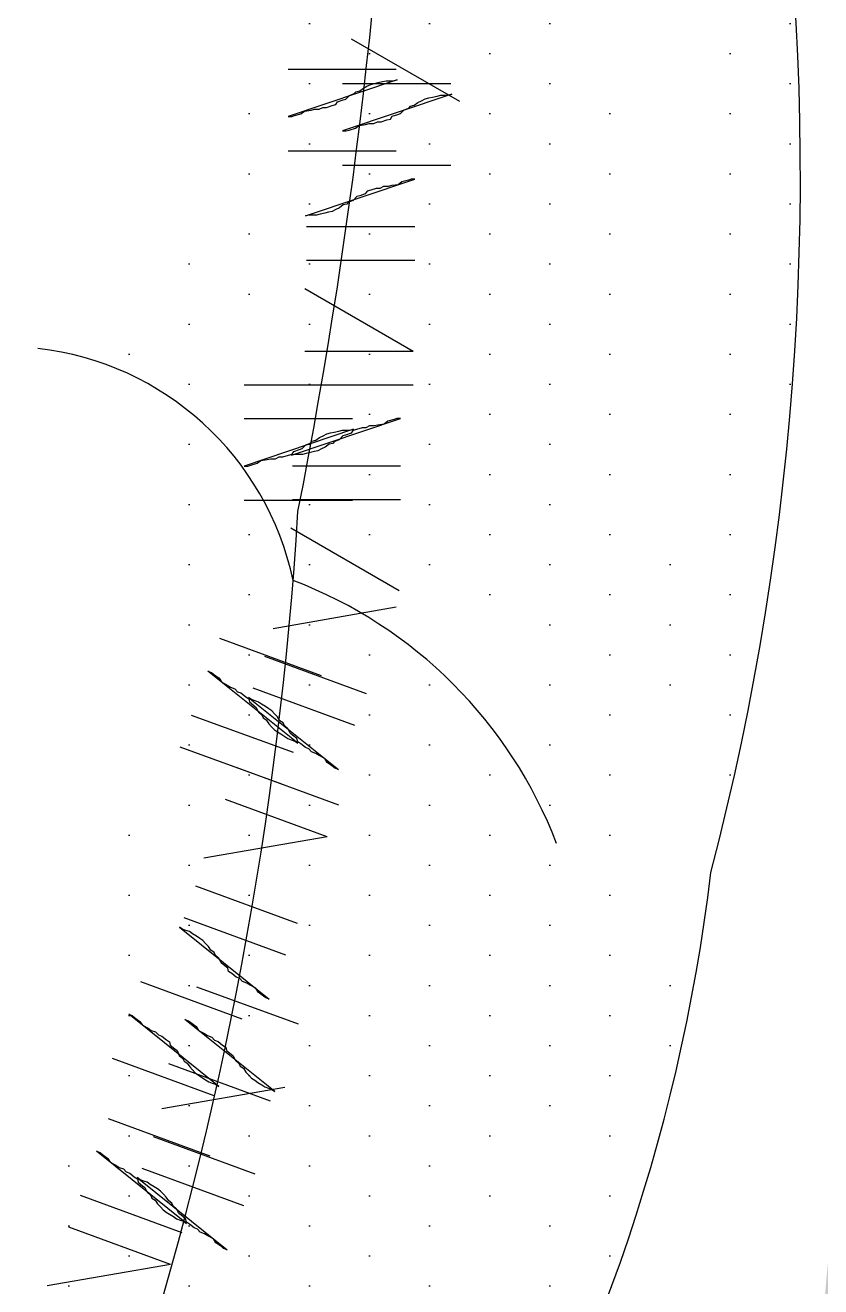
# Model space of a CAD drawing. Extents: x 3694 to 117786, y 20013 to 108631.
# Drawn here: x 41462.1 to 41610.1, y 31839.8 to 32074.3 of the extents above; entities that cross this region are included whole.
import ezdxf

# ---------------------------------------------------------------- set-up
doc = ezdxf.new("R2010")
doc.units = 0
doc.header["$LTSCALE"] = 1000
doc.header["$MEASUREMENT"] = 0
doc.layers.add('家具', color=253, linetype='Continuous')

msp = doc.modelspace()

# ---------------------------------------------------------------- hatches: boundary and pattern name
at = {"layer": '家具'}
h = msp.add_hatch(dxfattribs=at)
h.set_pattern_fill('DOTS', color=8, scale=335.28, angle=-90, style=0)
h.set_pattern_definition([(270, (68925.846, 12540.708), (20.955, -10.4775), [0, -20.955])])
edge = h.paths.add_edge_path()
edge.add_spline(control_points=[(41696.76, 31423.88), (41698.58, 31432.93), (41700.37, 31441.96), (41705.8, 31470.37), (41709.24, 31489.66), (41715.18, 31528.06), (41717.64, 31547.1), (41722.23, 31591.67), (41724.11, 31617.28), (41728.87, 31694.98), (41730.89, 31748.09), (41737.8, 31828.79), (41740.75, 31855.84), (41746.82, 31896.46), (41749.13, 31910.01), (41754.41, 31937.08), (41757.41, 31950.67), (41764.77, 31980.14), (41769.21, 31995.87), (41776.91, 32022), (41780.12, 32032.55), (41783.3, 32042.98)], knot_values=[0.007594, 0.007594, 0.007594, 0.007594, 1.009332, 1.009332, 3.166904, 3.166904, 5.324476, 5.324476, 8.146714, 8.146714, 13.786985, 13.786985, 16.607121, 16.607121, 18.017189, 18.017189, 19.427256, 19.427256, 21.1184, 21.1184, 22.28816, 22.28816, 22.28816, 22.28816], degree=3, periodic=0)
edge.add_ellipse((39866.73, 32604.79), major_axis=(1412.24, 1412.24), ratio=1, start_angle=-61.33744, end_angle=-48.55715)
edge.add_ellipse((39866.73, 32356.96), major_axis=(1412.24, -1412.24), ratio=1, start_angle=48.55715, end_angle=61.33744)
edge.add_spline(control_points=[(41783.3, 32918.76), (41780.12, 32929.2), (41776.91, 32939.75), (41769.21, 32965.88), (41764.77, 32981.61), (41757.41, 33011.08), (41754.41, 33024.67), (41749.13, 33051.74), (41746.82, 33065.29), (41740.75, 33105.91), (41737.8, 33132.96), (41732.71, 33192.38), (41730.87, 33224.64), (41729.15, 33256.52)], knot_values=[0.007594, 0.007594, 0.007594, 0.007594, 1.177354, 1.177354, 2.868498, 2.868498, 4.278566, 4.278566, 5.688634, 5.688634, 8.508769, 8.508769, 11.917873, 11.917873, 11.917873, 11.917873], degree=3, periodic=0)
edge.add_ellipse((41723.39, 33278.94), major_axis=(16.38, 16.38), ratio=1, start_angle=225.8035, end_angle=239.4175, ccw=False)
edge.add_ellipse((41587.82, 33642.9), major_axis=(290.11, 290.11), ratio=1, start_angle=234.5429, end_angle=244.3435, ccw=False)
edge.add_ellipse((42368.11, 33119.5), major_axis=(510.62, -510.62), ratio=1, start_angle=215.53018, end_angle=236.27845)
edge.add_ellipse((46135.11, 32647.69), major_axis=(3173.05, -3173.05), ratio=1, start_angle=220.77532, end_angle=231.64202)
edge.add_ellipse((42676.07, 31745.34), major_axis=(756.09, 756.09), ratio=1, start_angle=113.99303, end_angle=139.47779)
edge.add_ellipse((41596.41, 31635.85), major_axis=(20.78, -20.78), ratio=1, start_angle=29.3497, end_angle=107.314, ccw=False)
edge.add_ellipse((41338.13, 31879.25), major_axis=(269.53, -269.53), ratio=1, start_angle=326.0697, end_angle=363.7487, ccw=False)
edge.add_ellipse((41062.66, 31659.29), major_axis=(269.54, 269.54), ratio=1, start_angle=289.4364, end_angle=291.1525, ccw=False)
edge.add_ellipse((41347.37, 29992.04), major_axis=(1063.44, 1063.44), ratio=1, start_angle=35.30529, end_angle=42.74492, ccw=False)
edge.add_ellipse((41551.05, 31263.72), major_axis=(153.1, -153.1), ratio=1, start_angle=92.7042, end_angle=121.7648, ccw=False)
edge = h.paths.add_edge_path()
edge.add_ellipse((41637.04, 31307.44), major_axis=(59.62, 59.62), ratio=1, start_angle=248.1335, end_angle=277.7179)
edge.add_ellipse((41588.25, 31335.44), major_axis=(99.2, 99.2), ratio=1, start_angle=-79.3068, end_angle=-64.3192)
edge.add_ellipse((41463.45, 32846.25), major_axis=(1116.04, -1116.04), ratio=1, start_angle=303.32412, end_angle=324.37805, ccw=False)
edge.add_spline(control_points=[(41144.04, 31300.59), (41143.84, 31298.4), (41142.99, 31288.82), (41142.4, 31278.8), (41141.55, 31269.41)], knot_values=[0, 0, 0, 0, 0.241803, 1.05283, 1.05283, 1.05283, 1.05283], degree=3, periodic=0)
edge.add_ellipse((41103.64, 31272.71), major_axis=(26.91, 26.91), ratio=1, start_angle=238.7768, end_angle=310.2728, ccw=False)
edge.add_ellipse((41433.82, 35279.25), major_axis=(2868.19, -2868.19), ratio=1, start_angle=310.45931, end_angle=318.34045)
edge = h.paths.add_edge_path()
edge.add_ellipse((41637.04, 33654.3), major_axis=(59.62, -59.62), ratio=1, start_angle=82.2821, end_angle=111.8665)
edge.add_ellipse((41433.82, 29682.5), major_axis=(2868.19, 2868.19), ratio=1, start_angle=41.65955, end_angle=49.5441)
edge.add_ellipse((41103.46, 33689.01), major_axis=(26.91, -26.91), ratio=1, start_angle=49.9835, end_angle=121.3236, ccw=False)
edge.add_spline(control_points=[(41141.37, 33692.31), (41141.71, 33688.62), (41141.98, 33685.18), (41142.23, 33681.92)], knot_values=[0, 0, 0, 0, 0.318986, 0.318986, 0.318986, 0.318986], degree=3, periodic=0)
edge.add_ellipse((41571.72, 30136.05), major_axis=(2525.63, -2525.63), ratio=1, start_angle=132.87541, end_angle=141.90623, ccw=False)
edge = h.paths.add_edge_path()
edge.add_ellipse((41423.16, 33218.45), major_axis=(221.16, -221.16), ratio=1, start_angle=219.856, end_angle=290.932)
edge.add_ellipse((41513.88, 32959.01), major_axis=(155.45, -155.45), ratio=1, start_angle=231.8282, end_angle=294.8811)
edge.add_ellipse((40890.43, 32583.91), major_axis=(405.32, 405.32), ratio=1, start_angle=285.52623, end_angle=332.11357, ccw=False)
edge.add_ellipse((41600.44, 32002.77), major_axis=(258.82, 258.82), ratio=1, start_angle=80.1983, end_angle=130.5063)
edge.add_ellipse((41325.99, 31769.3), major_axis=(196.09, -196.09), ratio=1, start_angle=154.0385, end_angle=216.6924)
edge.add_ellipse((41411.93, 31313.07), major_axis=(433.68, 433.68), ratio=1, start_angle=80.98112, end_angle=109.87818)
edge.add_ellipse((56544.1, 32429.69), major_axis=(11109.23, 11109.23), ratio=1, start_angle=138.124167, end_angle=138.714391)
edge.add_spline(control_points=[(40866.28, 31411.9), (40873.31, 31411.45), (40880.45, 31411.35), (40887.96, 31411.63)], knot_values=[2.29351, 2.29351, 2.29351, 2.29351, 2.979733, 2.979733, 2.979733, 2.979733], degree=3, periodic=0)
edge.add_spline(control_points=[(40887.96, 31411.63), (40892.18, 31411.79), (40903.53, 31412.52), (40919.51, 31414.58), (40915.85, 31428.33), (40919.59, 31432.1), (40922.36, 31433.68)], knot_values=[2.979733, 2.979733, 2.979733, 2.979733, 3.365456, 3.990522, 4.278466, 4.605763, 4.605763, 4.605763, 4.605763], degree=3, periodic=0)
edge.add_spline(control_points=[(40922.36, 31433.68), (40925.15, 31435.26), (40928.73, 31436.41), (40932.31, 31437.56)], knot_values=[4.605763, 4.605763, 4.605763, 4.605763, 4.934211, 4.934211, 4.934211, 4.934211], degree=3, periodic=0)
edge.add_ellipse((41347.37, 29992.04), major_axis=(1063.44, 1063.44), ratio=1, start_angle=52.79563, end_angle=61.02051, ccw=False)
edge.add_ellipse((41276.04, 31751.85), major_axis=(212.58, 212.58), ratio=1, start_angle=165.6336, end_angle=198.8131, ccw=False)
edge.add_ellipse((41276.14, 31433.23), major_axis=(217.18, -217.18), ratio=1, start_angle=151.0252, end_angle=192.4103, ccw=False)
edge.add_ellipse((41628.18, 31559.84), major_axis=(331.09, -331.09), ratio=1, start_angle=177.8464, end_angle=203.8963, ccw=False)
edge.add_ellipse((41061.06, 31544.49), major_axis=(308.61, 308.61), ratio=1, start_angle=2.0534, end_angle=10.2604, ccw=False)
edge.add_spline(control_points=[(41358.42, 31863.96), (41367.37, 31856.91), (41389.81, 31839.24), (41380.03, 31902.48), (41403.05, 31937.54), (41430.27, 31997.14), (41397.68, 32062.77), (41416.92, 32144.53), (41432.85, 32231.36), (41492.54, 32267.5), (41501.16, 32323.05), (41534.02, 32311.22), (41535.5, 32328.39), (41536.18, 32337.33)], knot_values=[28.726228, 28.726228, 28.726228, 28.726228, 29.65137, 31.045535, 32.970907, 34.80046, 37.537981, 40.132447, 43.737998, 46.299248, 47.538816, 48.20545, 48.984057, 48.984057, 48.984057, 48.984057], degree=3, periodic=0)
edge.add_ellipse((35249.3, 32499.07), major_axis=(4446.97, 4446.97), ratio=1, start_angle=-46.473696, end_angle=-42.846266)
edge.add_spline(control_points=[(41533.82, 32735.41), (41532.42, 32749.3), (41529.24, 32773.8), (41485.67, 32804.82), (41464.95, 32873.4), (41429.5, 32937.04), (41440.76, 33008.53), (41404, 33031.18), (41371.64, 33118.04), (41371.07, 33096.8)], knot_values=[0, 0, 0, 0, 1.426784, 2.507846, 5.446644, 8.794162, 10.36551, 12.195062, 14.476347, 14.476347, 14.476347, 14.476347], degree=3, periodic=0)
edge.add_ellipse((41764.17, 33351.18), major_axis=(331.09, -331.09), ratio=1, start_angle=233.19, end_angle=257.9077, ccw=False)
edge.add_ellipse((41449.33, 33553.27), major_axis=(217.18, -217.18), ratio=1, start_angle=244.676, end_angle=286.061, ccw=False)
edge.add_ellipse((41378.03, 33242.73), major_axis=(212.58, 212.58), ratio=1, start_angle=85.1447, end_angle=91.4527, ccw=False)
edge.add_ellipse((41343.83, 34854.62), major_axis=(983.78, 983.78), ratio=1, start_angle=208.08803, end_angle=218.41184, ccw=False)
edge.add_spline(control_points=[(40939.11, 33523.52), (40933.6, 33525.33), (40928.09, 33527.14), (40925.5, 33530.52)], knot_values=[4.42753, 4.42753, 4.42753, 4.42753, 4.934211, 4.934211, 4.934211, 4.934211], degree=3, periodic=0)
edge.add_ellipse((41417.93, 33650.24), major_axis=(358.34, -358.34), ratio=1, start_angle=238.6648, end_angle=277.8164)
h = msp.add_hatch(dxfattribs=at)
h.set_pattern_fill('DOTS', color=8, scale=178.816, angle=-90, style=0)
h.set_pattern_definition([(90, (57496.643, 42244.804), (11.176, 5.588), [0, -11.176])])
edge = h.paths.add_edge_path(flags=17)
edge.add_ellipse((41588.78, 31940.75), major_axis=(23.26, -23.26), ratio=1, start_angle=197.4294, end_angle=247.2256)
edge.add_ellipse((41481.82, 31891.93), major_axis=(59.9, 59.9), ratio=1, start_angle=-19.5752, end_angle=24.1656)
edge.add_ellipse((41523.88, 31926.07), major_axis=(32.95, 32.95), ratio=1, start_angle=-5.0784, end_angle=59.8411, ccw=False)
edge = h.paths.add_edge_path(flags=17)
edge.add_ellipse((40833.36, 32025.56), major_axis=(481.37, -481.37), ratio=1, start_angle=400.41227, end_angle=401.14693, ccw=False)
edge.add_ellipse((41458.27, 31959.73), major_axis=(38.8, -38.8), ratio=1, start_angle=56.9663, end_angle=128.4606)
edge.add_ellipse((41466.38, 32035.56), major_axis=(15.13, -15.13), ratio=1, start_angle=310.0022, end_angle=447.0102)
edge.add_ellipse((41421.83, 31982.14), major_axis=(64.2, -64.2), ratio=1, start_angle=43.5349, end_angle=93.2565, ccw=False)
edge = h.paths.add_edge_path()
edge.add_ellipse((41249.79, 31957.64), major_axis=(242.04, 242.04), ratio=1, start_angle=258.5394, end_angle=308.1498, ccw=False)
edge.add_spline(control_points=[(41438.91, 31672.33), (41430.97, 31665.75), (41420.86, 31657.38), (41412.27, 31663), (41410.55, 31664.59)], knot_values=[0, 0, 0, 0, 1.422385, 1.810205, 1.810205, 1.810205, 1.810205], degree=3, periodic=0)
edge.add_ellipse((40833.36, 32025.56), major_axis=(481.37, -481.37), ratio=1, start_angle=12.97851, end_angle=17.57137)
edge.add_ellipse((41276.4, 31971.61), major_axis=(216.1, -216.1), ratio=1, start_angle=346.8345, end_angle=397.9332)
edge.add_ellipse((41122.43, 32036.47), major_axis=(331.35, -331.35), ratio=1, start_angle=32.371, end_angle=75.2566)
edge.add_ellipse((40532.78, 32177.3), major_axis=(706.38, 706.38), ratio=1, start_angle=-39.52687, end_angle=-36.92238)
edge.add_spline(control_points=[(41521.84, 32317.67), (41525.56, 32317.84), (41536.84, 32315.68), (41539.73, 32303.98), (41541.68, 32296.09)], knot_values=[0, 0, 0, 0, 0.581976, 1.791185, 1.791185, 1.791185, 1.791185], degree=3, periodic=0)
edge.add_ellipse((41091.84, 32046.54), major_axis=(363.75, -363.75), ratio=1, start_angle=390.3936, end_angle=434.0198, ccw=False)
edge = h.paths.add_edge_path()
edge.add_spline(control_points=[(41497.88, 32298.02), (41501.76, 32305.02), (41507.16, 32314.76), (41518.65, 32317.53), (41521.84, 32317.67)], knot_values=[1.791185, 1.791185, 1.791185, 1.791185, 3.069002, 3.567392, 3.567392, 3.567392, 3.567392], degree=3, periodic=0)
edge.add_ellipse((40532.78, 32177.3), major_axis=(706.38, 706.38), ratio=1, start_angle=320.47313, end_angle=323.07762, ccw=False)
edge.add_ellipse((41832.73, 32018.32), major_axis=(281.07, 281.07), ratio=1, start_angle=95.2336, end_angle=138.9318)
edge.add_ellipse((41838.73, 31853.57), major_axis=(300.8, -300.8), ratio=1, start_angle=206.1422, end_angle=244.4433)
edge.add_ellipse((40833.36, 32025.56), major_axis=(481.37, -481.37), ratio=1, start_angle=372.97851, end_angle=377.57137, ccw=False)
edge.add_spline(control_points=[(41410.55, 31664.59), (41407.94, 31667.01), (41400.81, 31677.03), (41397.68, 31686.85), (41395.58, 31693.45)], knot_values=[1.810205, 1.810205, 1.810205, 1.810205, 2.398758, 3.598447, 3.598447, 3.598447, 3.598447], degree=3, periodic=0)
edge.add_ellipse((41765.89, 31811.45), major_axis=(274.82, 274.82), ratio=1, start_angle=107.8515, end_angle=152.6753, ccw=False)
edge.add_ellipse((41710.34, 32080.14), major_axis=(215.18, 215.18), ratio=1, start_angle=89.2777, end_angle=152.4675, ccw=False)

# ---------------------------------------------------------------- linework, layer by layer
at = {"layer": '家具', "color": 8, "linetype": 'Continuous'}
for p, q in [((41542.95, 32060.13, 0), (41522.81, 32071.76, 0)), ((41542.95, 32060.13, 0), (41522.81, 32071.76, 0)), ((41542.95, 32060.13, 0), (41522.81, 32071.76, 0)), ((41531.14, 32066.12, 0), (41511.01, 32066.12, 0)), ((41531.14, 32066.12, 0), (41511.01, 32066.12, 0)), ((41531.14, 32066.12, 0), (41511.01, 32066.12, 0)), ((41531.14, 32066.12, 0), (41511.01, 32066.12, 0)), ((41541.29, 32063.44, 0), (41521.15, 32063.44, 0)), ((41541.29, 32063.44, 0), (41521.15, 32063.44, 0)), ((41541.29, 32063.44, 0), (41521.15, 32063.44, 0)), ((41541.29, 32063.44, 0), (41521.15, 32063.44, 0)), ((41531.14, 32050.93, 0), (41511.01, 32050.93, 0)), ((41531.14, 32050.93, 0), (41511.01, 32050.93, 0)), ((41531.14, 32050.93, 0), (41511.01, 32050.93, 0)), ((41531.14, 32050.93, 0), (41511.01, 32050.93, 0)), ((41541.29, 32048.24, 0), (41521.15, 32048.24, 0)), ((41541.29, 32048.24, 0), (41521.15, 32048.24, 0)), ((41541.29, 32048.24, 0), (41521.15, 32048.24, 0)), ((41541.29, 32048.24, 0), (41521.15, 32048.24, 0)), ((41514.44, 32036.93, 0), (41534.58, 32036.93, 0)), ((41514.44, 32036.93, 0), (41534.58, 32036.93, 0)), ((41514.44, 32036.93, 0), (41534.58, 32036.93, 0)), ((41514.44, 32036.93, 0), (41534.58, 32036.93, 0)), ((41514.44, 32030.67, 0), (41534.58, 32030.67, 0)), ((41514.44, 32030.67, 0), (41534.58, 32030.67, 0)), ((41514.44, 32030.67, 0), (41534.58, 32030.67, 0)), ((41514.44, 32030.67, 0), (41534.58, 32030.67, 0)), ((41534.29, 32013.68, 0), (41514.16, 32025.31, 0)), ((41534.29, 32013.68, 0), (41514.16, 32025.31, 0)), ((41534.29, 32013.68, 0), (41514.16, 32025.31, 0)), ((41534.29, 32013.68, 0), (41514.16, 32013.68, 0)), ((41534.29, 32013.68, 0), (41514.16, 32013.68, 0)), ((41534.29, 32013.68, 0), (41514.16, 32013.68, 0)), ((41534.29, 32013.68, 0), (41514.16, 32013.68, 0)), ((41523.01, 32007.41, 0), (41502.88, 32007.41, 0)), ((41523.01, 32007.41, 0), (41502.88, 32007.41, 0)), ((41523.01, 32007.41, 0), (41502.88, 32007.41, 0)), ((41523.01, 32007.41, 0), (41502.88, 32007.41, 0)), ((41534.29, 32007.42, 0), (41514.16, 32007.42, 0)), ((41534.29, 32007.42, 0), (41514.16, 32007.42, 0)), ((41534.29, 32007.42, 0), (41514.16, 32007.42, 0)), ((41534.29, 32007.42, 0), (41514.16, 32007.42, 0)), ((41523.01, 32001.15, 0), (41502.88, 32001.15, 0)), ((41523.01, 32001.15, 0), (41502.88, 32001.15, 0)), ((41523.01, 32001.15, 0), (41502.88, 32001.15, 0)), ((41523.01, 32001.15, 0), (41502.88, 32001.15, 0)), ((41511.81, 31992.44, 0), (41531.95, 31992.44, 0)), ((41511.81, 31992.44, 0), (41531.95, 31992.44, 0)), ((41511.81, 31992.44, 0), (41531.95, 31992.44, 0)), ((41511.81, 31992.44, 0), (41531.95, 31992.44, 0)), ((41523.01, 31985.95, 0), (41502.88, 31985.95, 0)), ((41523.01, 31985.95, 0), (41502.88, 31985.95, 0)), ((41523.01, 31985.95, 0), (41502.88, 31985.95, 0)), ((41523.01, 31985.95, 0), (41502.88, 31985.95, 0)), ((41511.81, 31986.18, 0), (41531.95, 31986.18, 0)), ((41511.81, 31986.18, 0), (41531.95, 31986.18, 0)), ((41511.81, 31986.18, 0), (41531.95, 31986.18, 0)), ((41511.81, 31986.18, 0), (41531.95, 31986.18, 0)), ((41531.66, 31969.19, 0), (41511.53, 31980.81, 0)), ((41531.66, 31969.19, 0), (41511.53, 31980.81, 0)), ((41531.66, 31969.19, 0), (41511.53, 31980.81, 0)), ((41531.12, 31966.13, 0), (41508.22, 31962.14, 0)), ((41531.12, 31966.13, 0), (41508.22, 31962.14, 0)), ((41531.12, 31966.13, 0), (41508.22, 31962.14, 0)), ((41517.23, 31953.37, 0), (41498.32, 31960.3, 0)), ((41517.23, 31953.37, 0), (41498.32, 31960.3, 0)), ((41517.23, 31953.37, 0), (41498.32, 31960.3, 0)), ((41517.23, 31953.37, 0), (41498.32, 31960.3, 0)), ((41506.64, 31957.01, 0), (41525.54, 31950.08, 0)), ((41506.64, 31957.01, 0), (41525.54, 31950.08, 0)), ((41506.64, 31957.01, 0), (41525.54, 31950.08, 0)), ((41506.64, 31957.01, 0), (41525.54, 31950.08, 0)), ((41504.49, 31951.13, 0), (41523.39, 31944.21, 0)), ((41504.49, 31951.13, 0), (41523.39, 31944.21, 0)), ((41504.49, 31951.13, 0), (41523.39, 31944.21, 0)), ((41504.49, 31951.13, 0), (41523.39, 31944.21, 0)), ((41512, 31939.1, 0), (41493.09, 31946.02, 0)), ((41512, 31939.1, 0), (41493.09, 31946.02, 0)), ((41512, 31939.1, 0), (41493.09, 31946.02, 0)), ((41512, 31939.1, 0), (41493.09, 31946.02, 0)), ((41509.84, 31933.22, 0), (41490.94, 31940.15, 0)), ((41509.84, 31933.22, 0), (41490.94, 31940.15, 0)), ((41509.84, 31933.22, 0), (41490.94, 31940.15, 0)), ((41509.84, 31933.22, 0), (41490.94, 31940.15, 0)), ((41520.44, 31929.33, 0), (41501.53, 31936.25, 0)), ((41520.44, 31929.33, 0), (41501.53, 31936.25, 0)), ((41520.44, 31929.33, 0), (41501.53, 31936.25, 0)), ((41520.44, 31929.33, 0), (41501.53, 31936.25, 0)), ((41518.28, 31923.45, 0), (41499.38, 31930.38, 0)), ((41518.28, 31923.45, 0), (41499.38, 31930.38, 0)), ((41518.28, 31923.45, 0), (41499.38, 31930.38, 0)), ((41518.28, 31923.45, 0), (41499.38, 31930.38, 0)), ((41518.28, 31923.45, 0), (41495.38, 31919.46, 0)), ((41518.28, 31923.45, 0), (41495.38, 31919.46, 0)), ((41518.28, 31923.45, 0), (41495.38, 31919.46, 0)), ((41493.8, 31914.33, 0), (41512.71, 31907.4, 0)), ((41493.8, 31914.33, 0), (41512.71, 31907.4, 0)), ((41493.8, 31914.33, 0), (41512.71, 31907.4, 0)), ((41493.8, 31914.33, 0), (41512.71, 31907.4, 0)), ((41491.65, 31908.45, 0), (41510.55, 31901.53, 0)), ((41491.65, 31908.45, 0), (41510.55, 31901.53, 0)), ((41491.65, 31908.45, 0), (41510.55, 31901.53, 0)), ((41491.65, 31908.45, 0), (41510.55, 31901.53, 0)), ((41502.51, 31889.57, 0), (41483.61, 31896.49, 0)), ((41502.51, 31889.57, 0), (41483.61, 31896.49, 0)), ((41502.51, 31889.57, 0), (41483.61, 31896.49, 0)), ((41502.51, 31889.57, 0), (41483.61, 31896.49, 0)), ((41512.96, 31888.6, 0), (41494.06, 31895.52, 0)), ((41512.96, 31888.6, 0), (41494.06, 31895.52, 0)), ((41512.96, 31888.6, 0), (41494.06, 31895.52, 0)), ((41512.96, 31888.6, 0), (41494.06, 31895.52, 0)), ((41497.28, 31875.29, 0), (41478.38, 31882.22, 0)), ((41497.28, 31875.29, 0), (41478.38, 31882.22, 0)), ((41497.28, 31875.29, 0), (41478.38, 31882.22, 0)), ((41497.28, 31875.29, 0), (41478.38, 31882.22, 0)), ((41507.73, 31874.33, 0), (41488.83, 31881.25, 0)), ((41507.73, 31874.33, 0), (41488.83, 31881.25, 0)), ((41507.73, 31874.33, 0), (41488.83, 31881.25, 0)), ((41507.73, 31874.33, 0), (41488.83, 31881.25, 0)), ((41510.43, 31876.86, 0), (41487.53, 31872.87, 0)), ((41510.43, 31876.86, 0), (41487.53, 31872.87, 0)), ((41510.43, 31876.86, 0), (41487.53, 31872.87, 0)), ((41496.54, 31864.1, 0), (41477.63, 31871.02, 0)), ((41496.54, 31864.1, 0), (41477.63, 31871.02, 0)), ((41496.54, 31864.1, 0), (41477.63, 31871.02, 0)), ((41496.54, 31864.1, 0), (41477.63, 31871.02, 0)), ((41485.95, 31867.74, 0), (41504.85, 31860.81, 0)), ((41485.95, 31867.74, 0), (41504.85, 31860.81, 0)), ((41485.95, 31867.74, 0), (41504.85, 31860.81, 0)), ((41485.95, 31867.74, 0), (41504.85, 31860.81, 0)), ((41483.8, 31861.86, 0), (41502.7, 31854.93, 0)), ((41483.8, 31861.86, 0), (41502.7, 31854.93, 0)), ((41483.8, 31861.86, 0), (41502.7, 31854.93, 0)), ((41483.8, 31861.86, 0), (41502.7, 31854.93, 0)), ((41491.31, 31849.83, 0), (41472.4, 31856.75, 0)), ((41491.31, 31849.83, 0), (41472.4, 31856.75, 0)), ((41491.31, 31849.83, 0), (41472.4, 31856.75, 0)), ((41491.31, 31849.83, 0), (41472.4, 31856.75, 0)), ((41489.15, 31843.95, 0), (41470.25, 31850.88, 0)), ((41489.15, 31843.95, 0), (41470.25, 31850.88, 0)), ((41489.15, 31843.95, 0), (41470.25, 31850.88, 0)), ((41489.15, 31843.95, 0), (41470.25, 31850.88, 0)), ((41489.15, 31843.95, 0), (41466.25, 31839.96, 0)), ((41489.15, 31843.95, 0), (41466.25, 31839.96, 0)), ((41489.15, 31843.95, 0), (41466.25, 31839.96, 0))]:
    msp.add_line(p, q, dxfattribs=at)
for points in [[(41511.01, 32057.35), (41511.69, 32057.35), (41512.2, 32057.52), (41513.4, 32057.87), (41514.08, 32058.38), (41515.28, 32058.55), (41515.96, 32058.72), (41516.81, 32058.72), (41517.5, 32059.06), (41518.18, 32059.06), (41519.2, 32059.4), (41519.89, 32059.57), (41520.23, 32060.08), (41521.25, 32060.43), (41521.76, 32060.6), (41522.45, 32061.28), (41523.3, 32061.62), (41523.64, 32061.96), (41524.33, 32062.13), (41525.01, 32062.65), (41525.69, 32062.99), (41526.38, 32063.33), (41527.06, 32063.5), (41527.74, 32063.67), (41528.6, 32063.84), (41529.28, 32064.01), (41529.96, 32064.01), (41530.64, 32064.01), (41531.33, 32064.18)], [(41511.01, 32057.35), (41511.69, 32057.35), (41512.2, 32057.52), (41513.4, 32057.87), (41514.08, 32058.38), (41515.28, 32058.55), (41515.96, 32058.72), (41516.81, 32058.72), (41517.5, 32059.06), (41518.18, 32059.06), (41519.2, 32059.4), (41519.89, 32059.57), (41520.23, 32060.08), (41521.25, 32060.43), (41521.76, 32060.6), (41522.45, 32061.28), (41523.3, 32061.62), (41523.64, 32061.96), (41524.33, 32062.13), (41525.01, 32062.65), (41525.69, 32062.99), (41526.38, 32063.33), (41527.06, 32063.5), (41527.74, 32063.67), (41528.6, 32063.84), (41529.28, 32064.01), (41529.96, 32064.01), (41530.64, 32064.01), (41531.33, 32064.18)], [(41511.01, 32057.35), (41511.69, 32057.35), (41512.2, 32057.52), (41513.4, 32057.87), (41514.08, 32058.38), (41515.28, 32058.55), (41515.96, 32058.72), (41516.81, 32058.72), (41517.5, 32059.06), (41518.18, 32059.06), (41519.2, 32059.4), (41519.89, 32059.57), (41520.23, 32060.08), (41521.25, 32060.43), (41521.76, 32060.6), (41522.45, 32061.28), (41523.3, 32061.62), (41523.64, 32061.96), (41524.33, 32062.13), (41525.01, 32062.65), (41525.69, 32062.99), (41526.38, 32063.33), (41527.06, 32063.5), (41527.74, 32063.67), (41528.6, 32063.84), (41529.28, 32064.01), (41529.96, 32064.01), (41530.64, 32064.01), (41531.33, 32064.18)], [(41511.01, 32057.35), (41511.69, 32057.35), (41512.2, 32057.52), (41513.4, 32057.87), (41514.08, 32058.38), (41515.28, 32058.55), (41515.96, 32058.72), (41516.81, 32058.72), (41517.5, 32059.06), (41518.18, 32059.06), (41519.2, 32059.4), (41519.89, 32059.57), (41520.23, 32060.08), (41521.25, 32060.43), (41521.76, 32060.6), (41522.45, 32061.28), (41523.3, 32061.62), (41523.64, 32061.96), (41524.33, 32062.13), (41525.01, 32062.65), (41525.69, 32062.99), (41526.38, 32063.33), (41527.06, 32063.5), (41527.74, 32063.67), (41528.6, 32063.84), (41529.28, 32064.01), (41529.96, 32064.01), (41530.64, 32064.01), (41531.33, 32064.18)], [(41521.15, 32054.67), (41521.84, 32054.67), (41522.35, 32054.84), (41523.55, 32055.18), (41524.23, 32055.69), (41525.42, 32055.86), (41526.11, 32056.03), (41526.96, 32056.03), (41527.64, 32056.37), (41528.33, 32056.37), (41529.35, 32056.71), (41530.03, 32056.88), (41530.38, 32057.4), (41531.4, 32057.74), (41531.91, 32057.91), (41532.6, 32058.59), (41533.45, 32058.93), (41533.79, 32059.28), (41534.47, 32059.45), (41535.16, 32059.96), (41535.84, 32060.3), (41536.52, 32060.64), (41537.21, 32060.81), (41537.89, 32060.98), (41538.74, 32061.15), (41539.43, 32061.32), (41540.11, 32061.32), (41540.79, 32061.32), (41541.48, 32061.5)], [(41521.15, 32054.67), (41521.84, 32054.67), (41522.35, 32054.84), (41523.55, 32055.18), (41524.23, 32055.69), (41525.42, 32055.86), (41526.11, 32056.03), (41526.96, 32056.03), (41527.64, 32056.37), (41528.33, 32056.37), (41529.35, 32056.71), (41530.03, 32056.88), (41530.38, 32057.4), (41531.4, 32057.74), (41531.91, 32057.91), (41532.6, 32058.59), (41533.45, 32058.93), (41533.79, 32059.28), (41534.47, 32059.45), (41535.16, 32059.96), (41535.84, 32060.3), (41536.52, 32060.64), (41537.21, 32060.81), (41537.89, 32060.98), (41538.74, 32061.15), (41539.43, 32061.32), (41540.11, 32061.32), (41540.79, 32061.32), (41541.48, 32061.5)], [(41521.15, 32054.67), (41521.84, 32054.67), (41522.35, 32054.84), (41523.55, 32055.18), (41524.23, 32055.69), (41525.42, 32055.86), (41526.11, 32056.03), (41526.96, 32056.03), (41527.64, 32056.37), (41528.33, 32056.37), (41529.35, 32056.71), (41530.03, 32056.88), (41530.38, 32057.4), (41531.4, 32057.74), (41531.91, 32057.91), (41532.6, 32058.59), (41533.45, 32058.93), (41533.79, 32059.28), (41534.47, 32059.45), (41535.16, 32059.96), (41535.84, 32060.3), (41536.52, 32060.64), (41537.21, 32060.81), (41537.89, 32060.98), (41538.74, 32061.15), (41539.43, 32061.32), (41540.11, 32061.32), (41540.79, 32061.32), (41541.48, 32061.5)], [(41521.15, 32054.67), (41521.84, 32054.67), (41522.35, 32054.84), (41523.55, 32055.18), (41524.23, 32055.69), (41525.42, 32055.86), (41526.11, 32056.03), (41526.96, 32056.03), (41527.64, 32056.37), (41528.33, 32056.37), (41529.35, 32056.71), (41530.03, 32056.88), (41530.38, 32057.4), (41531.4, 32057.74), (41531.91, 32057.91), (41532.6, 32058.59), (41533.45, 32058.93), (41533.79, 32059.28), (41534.47, 32059.45), (41535.16, 32059.96), (41535.84, 32060.3), (41536.52, 32060.64), (41537.21, 32060.81), (41537.89, 32060.98), (41538.74, 32061.15), (41539.43, 32061.32), (41540.11, 32061.32), (41540.79, 32061.32), (41541.48, 32061.5)], [(41534.58, 32045.7), (41533.89, 32045.7), (41533.38, 32045.53), (41532.19, 32045.19), (41531.5, 32044.68), (41530.31, 32044.51), (41529.62, 32044.33), (41528.77, 32044.33), (41528.09, 32043.99), (41527.4, 32043.99), (41526.38, 32043.65), (41525.7, 32043.48), (41525.36, 32042.97), (41524.33, 32042.63), (41523.82, 32042.46), (41523.14, 32041.77), (41522.28, 32041.43), (41521.94, 32041.09), (41521.26, 32040.92), (41520.57, 32040.41), (41519.89, 32040.07), (41519.21, 32039.72), (41518.52, 32039.55), (41517.84, 32039.38), (41516.99, 32039.21), (41516.31, 32039.04), (41515.62, 32039.04), (41514.94, 32039.04), (41514.26, 32038.87)], [(41534.58, 32045.7), (41533.89, 32045.7), (41533.38, 32045.53), (41532.19, 32045.19), (41531.5, 32044.68), (41530.31, 32044.51), (41529.62, 32044.33), (41528.77, 32044.33), (41528.09, 32043.99), (41527.4, 32043.99), (41526.38, 32043.65), (41525.7, 32043.48), (41525.36, 32042.97), (41524.33, 32042.63), (41523.82, 32042.46), (41523.14, 32041.77), (41522.28, 32041.43), (41521.94, 32041.09), (41521.26, 32040.92), (41520.57, 32040.41), (41519.89, 32040.07), (41519.21, 32039.72), (41518.52, 32039.55), (41517.84, 32039.38), (41516.99, 32039.21), (41516.31, 32039.04), (41515.62, 32039.04), (41514.94, 32039.04), (41514.26, 32038.87)], [(41534.58, 32045.7), (41533.89, 32045.7), (41533.38, 32045.53), (41532.19, 32045.19), (41531.5, 32044.68), (41530.31, 32044.51), (41529.62, 32044.33), (41528.77, 32044.33), (41528.09, 32043.99), (41527.4, 32043.99), (41526.38, 32043.65), (41525.7, 32043.48), (41525.36, 32042.97), (41524.33, 32042.63), (41523.82, 32042.46), (41523.14, 32041.77), (41522.28, 32041.43), (41521.94, 32041.09), (41521.26, 32040.92), (41520.57, 32040.41), (41519.89, 32040.07), (41519.21, 32039.72), (41518.52, 32039.55), (41517.84, 32039.38), (41516.99, 32039.21), (41516.31, 32039.04), (41515.62, 32039.04), (41514.94, 32039.04), (41514.26, 32038.87)], [(41534.58, 32045.7), (41533.89, 32045.7), (41533.38, 32045.53), (41532.19, 32045.19), (41531.5, 32044.68), (41530.31, 32044.51), (41529.62, 32044.33), (41528.77, 32044.33), (41528.09, 32043.99), (41527.4, 32043.99), (41526.38, 32043.65), (41525.7, 32043.48), (41525.36, 32042.97), (41524.33, 32042.63), (41523.82, 32042.46), (41523.14, 32041.77), (41522.28, 32041.43), (41521.94, 32041.09), (41521.26, 32040.92), (41520.57, 32040.41), (41519.89, 32040.07), (41519.21, 32039.72), (41518.52, 32039.55), (41517.84, 32039.38), (41516.99, 32039.21), (41516.31, 32039.04), (41515.62, 32039.04), (41514.94, 32039.04), (41514.26, 32038.87)], [(41531.95, 32001.21), (41531.26, 32001.21), (41530.75, 32001.04), (41529.56, 32000.7), (41528.87, 32000.18), (41527.68, 32000.01), (41527, 31999.84), (41526.14, 31999.84), (41525.46, 31999.5), (41524.78, 31999.5), (41523.75, 31999.16), (41523.07, 31998.99), (41522.73, 31998.48), (41521.7, 31998.14), (41521.19, 31997.97), (41520.51, 31997.28), (41519.65, 31996.94), (41519.31, 31996.6), (41518.63, 31996.43), (41517.94, 31995.92), (41517.26, 31995.57), (41516.58, 31995.23), (41515.9, 31995.06), (41515.21, 31994.89), (41514.36, 31994.72), (41513.68, 31994.55), (41512.99, 31994.55), (41512.31, 31994.55), (41511.63, 31994.38)], [(41531.95, 32001.21), (41531.26, 32001.21), (41530.75, 32001.04), (41529.56, 32000.7), (41528.87, 32000.18), (41527.68, 32000.01), (41527, 31999.84), (41526.14, 31999.84), (41525.46, 31999.5), (41524.78, 31999.5), (41523.75, 31999.16), (41523.07, 31998.99), (41522.73, 31998.48), (41521.7, 31998.14), (41521.19, 31997.97), (41520.51, 31997.28), (41519.65, 31996.94), (41519.31, 31996.6), (41518.63, 31996.43), (41517.94, 31995.92), (41517.26, 31995.57), (41516.58, 31995.23), (41515.9, 31995.06), (41515.21, 31994.89), (41514.36, 31994.72), (41513.68, 31994.55), (41512.99, 31994.55), (41512.31, 31994.55), (41511.63, 31994.38)], [(41531.95, 32001.21), (41531.26, 32001.21), (41530.75, 32001.04), (41529.56, 32000.7), (41528.87, 32000.18), (41527.68, 32000.01), (41527, 31999.84), (41526.14, 31999.84), (41525.46, 31999.5), (41524.78, 31999.5), (41523.75, 31999.16), (41523.07, 31998.99), (41522.73, 31998.48), (41521.7, 31998.14), (41521.19, 31997.97), (41520.51, 31997.28), (41519.65, 31996.94), (41519.31, 31996.6), (41518.63, 31996.43), (41517.94, 31995.92), (41517.26, 31995.57), (41516.58, 31995.23), (41515.9, 31995.06), (41515.21, 31994.89), (41514.36, 31994.72), (41513.68, 31994.55), (41512.99, 31994.55), (41512.31, 31994.55), (41511.63, 31994.38)], [(41531.95, 32001.21), (41531.26, 32001.21), (41530.75, 32001.04), (41529.56, 32000.7), (41528.87, 32000.18), (41527.68, 32000.01), (41527, 31999.84), (41526.14, 31999.84), (41525.46, 31999.5), (41524.78, 31999.5), (41523.75, 31999.16), (41523.07, 31998.99), (41522.73, 31998.48), (41521.7, 31998.14), (41521.19, 31997.97), (41520.51, 31997.28), (41519.65, 31996.94), (41519.31, 31996.6), (41518.63, 31996.43), (41517.94, 31995.92), (41517.26, 31995.57), (41516.58, 31995.23), (41515.9, 31995.06), (41515.21, 31994.89), (41514.36, 31994.72), (41513.68, 31994.55), (41512.99, 31994.55), (41512.31, 31994.55), (41511.63, 31994.38)], [(41502.88, 31992.38), (41503.56, 31992.38), (41504.07, 31992.55), (41505.27, 31992.89), (41505.95, 31993.41), (41507.14, 31993.58), (41507.83, 31993.75), (41508.68, 31993.75), (41509.36, 31994.09), (41510.05, 31994.09), (41511.07, 31994.43), (41511.76, 31994.6), (41512.1, 31995.11), (41513.12, 31995.45), (41513.63, 31995.62), (41514.32, 31996.31), (41515.17, 31996.65), (41515.51, 31996.99), (41516.19, 31997.16), (41516.88, 31997.67), (41517.56, 31998.02), (41518.24, 31998.36), (41518.93, 31998.53), (41519.61, 31998.7), (41520.46, 31998.87), (41521.15, 31999.04), (41521.83, 31999.04), (41522.51, 31999.04), (41523.2, 31999.21)], [(41502.88, 31992.38), (41503.56, 31992.38), (41504.07, 31992.55), (41505.27, 31992.89), (41505.95, 31993.41), (41507.14, 31993.58), (41507.83, 31993.75), (41508.68, 31993.75), (41509.36, 31994.09), (41510.05, 31994.09), (41511.07, 31994.43), (41511.76, 31994.6), (41512.1, 31995.11), (41513.12, 31995.45), (41513.63, 31995.62), (41514.32, 31996.31), (41515.17, 31996.65), (41515.51, 31996.99), (41516.19, 31997.16), (41516.88, 31997.67), (41517.56, 31998.02), (41518.24, 31998.36), (41518.93, 31998.53), (41519.61, 31998.7), (41520.46, 31998.87), (41521.15, 31999.04), (41521.83, 31999.04), (41522.51, 31999.04), (41523.2, 31999.21)], [(41502.88, 31992.38), (41503.56, 31992.38), (41504.07, 31992.55), (41505.27, 31992.89), (41505.95, 31993.41), (41507.14, 31993.58), (41507.83, 31993.75), (41508.68, 31993.75), (41509.36, 31994.09), (41510.05, 31994.09), (41511.07, 31994.43), (41511.76, 31994.6), (41512.1, 31995.11), (41513.12, 31995.45), (41513.63, 31995.62), (41514.32, 31996.31), (41515.17, 31996.65), (41515.51, 31996.99), (41516.19, 31997.16), (41516.88, 31997.67), (41517.56, 31998.02), (41518.24, 31998.36), (41518.93, 31998.53), (41519.61, 31998.7), (41520.46, 31998.87), (41521.15, 31999.04), (41521.83, 31999.04), (41522.51, 31999.04), (41523.2, 31999.21)], [(41502.88, 31992.38), (41503.56, 31992.38), (41504.07, 31992.55), (41505.27, 31992.89), (41505.95, 31993.41), (41507.14, 31993.58), (41507.83, 31993.75), (41508.68, 31993.75), (41509.36, 31994.09), (41510.05, 31994.09), (41511.07, 31994.43), (41511.76, 31994.6), (41512.1, 31995.11), (41513.12, 31995.45), (41513.63, 31995.62), (41514.32, 31996.31), (41515.17, 31996.65), (41515.51, 31996.99), (41516.19, 31997.16), (41516.88, 31997.67), (41517.56, 31998.02), (41518.24, 31998.36), (41518.93, 31998.53), (41519.61, 31998.7), (41520.46, 31998.87), (41521.15, 31999.04), (41521.83, 31999.04), (41522.51, 31999.04), (41523.2, 31999.21)], [(41496.11, 31954.26), (41496.75, 31954.03), (41497.18, 31953.69), (41498.18, 31952.96), (41498.65, 31952.24), (41499.71, 31951.67), (41500.29, 31951.27), (41501.09, 31950.98), (41501.62, 31950.43), (41502.26, 31950.19), (41503.1, 31949.52), (41503.69, 31949.12), (41503.83, 31948.52), (41504.67, 31947.85), (41505.1, 31947.51), (41505.5, 31946.64), (41506.19, 31946.02), (41506.39, 31945.59), (41506.97, 31945.19), (41507.44, 31944.47), (41507.96, 31943.92), (41508.49, 31943.36), (41509.07, 31942.97), (41509.65, 31942.57), (41510.39, 31942.12), (41510.98, 31941.72), (41511.62, 31941.49), (41512.26, 31941.25), (41512.84, 31940.86)], [(41496.11, 31954.26), (41496.75, 31954.03), (41497.18, 31953.69), (41498.18, 31952.96), (41498.65, 31952.24), (41499.71, 31951.67), (41500.29, 31951.27), (41501.09, 31950.98), (41501.62, 31950.43), (41502.26, 31950.19), (41503.1, 31949.52), (41503.69, 31949.12), (41503.83, 31948.52), (41504.67, 31947.85), (41505.1, 31947.51), (41505.5, 31946.64), (41506.19, 31946.02), (41506.39, 31945.59), (41506.97, 31945.19), (41507.44, 31944.47), (41507.96, 31943.92), (41508.49, 31943.36), (41509.07, 31942.97), (41509.65, 31942.57), (41510.39, 31942.12), (41510.98, 31941.72), (41511.62, 31941.49), (41512.26, 31941.25), (41512.84, 31940.86)], [(41496.11, 31954.26), (41496.75, 31954.03), (41497.18, 31953.69), (41498.18, 31952.96), (41498.65, 31952.24), (41499.71, 31951.67), (41500.29, 31951.27), (41501.09, 31950.98), (41501.62, 31950.43), (41502.26, 31950.19), (41503.1, 31949.52), (41503.69, 31949.12), (41503.83, 31948.52), (41504.67, 31947.85), (41505.1, 31947.51), (41505.5, 31946.64), (41506.19, 31946.02), (41506.39, 31945.59), (41506.97, 31945.19), (41507.44, 31944.47), (41507.96, 31943.92), (41508.49, 31943.36), (41509.07, 31942.97), (41509.65, 31942.57), (41510.39, 31942.12), (41510.98, 31941.72), (41511.62, 31941.49), (41512.26, 31941.25), (41512.84, 31940.86)], [(41496.11, 31954.26), (41496.75, 31954.03), (41497.18, 31953.69), (41498.18, 31952.96), (41498.65, 31952.24), (41499.71, 31951.67), (41500.29, 31951.27), (41501.09, 31950.98), (41501.62, 31950.43), (41502.26, 31950.19), (41503.1, 31949.52), (41503.69, 31949.12), (41503.83, 31948.52), (41504.67, 31947.85), (41505.1, 31947.51), (41505.5, 31946.64), (41506.19, 31946.02), (41506.39, 31945.59), (41506.97, 31945.19), (41507.44, 31944.47), (41507.96, 31943.92), (41508.49, 31943.36), (41509.07, 31942.97), (41509.65, 31942.57), (41510.39, 31942.12), (41510.98, 31941.72), (41511.62, 31941.49), (41512.26, 31941.25), (41512.84, 31940.86)], [(41520.37, 31935.97), (41519.73, 31936.21), (41519.31, 31936.54), (41518.3, 31937.27), (41517.84, 31937.99), (41516.78, 31938.56), (41516.19, 31938.96), (41515.39, 31939.25), (41514.87, 31939.8), (41514.23, 31940.04), (41513.38, 31940.71), (41512.8, 31941.11), (41512.65, 31941.71), (41511.81, 31942.38), (41511.39, 31942.72), (41510.98, 31943.59), (41510.3, 31944.21), (41510.09, 31944.65), (41509.51, 31945.04), (41509.05, 31945.76), (41508.52, 31946.31), (41508, 31946.87), (41507.41, 31947.26), (41506.83, 31947.66), (41506.09, 31948.11), (41505.51, 31948.51), (41504.87, 31948.74), (41504.22, 31948.98), (41503.64, 31949.37)], [(41520.37, 31935.97), (41519.73, 31936.21), (41519.31, 31936.54), (41518.3, 31937.27), (41517.84, 31937.99), (41516.78, 31938.56), (41516.19, 31938.96), (41515.39, 31939.25), (41514.87, 31939.8), (41514.23, 31940.04), (41513.38, 31940.71), (41512.8, 31941.11), (41512.65, 31941.71), (41511.81, 31942.38), (41511.39, 31942.72), (41510.98, 31943.59), (41510.3, 31944.21), (41510.09, 31944.65), (41509.51, 31945.04), (41509.05, 31945.76), (41508.52, 31946.31), (41508, 31946.87), (41507.41, 31947.26), (41506.83, 31947.66), (41506.09, 31948.11), (41505.51, 31948.51), (41504.87, 31948.74), (41504.22, 31948.98), (41503.64, 31949.37)], [(41520.37, 31935.97), (41519.73, 31936.21), (41519.31, 31936.54), (41518.3, 31937.27), (41517.84, 31937.99), (41516.78, 31938.56), (41516.19, 31938.96), (41515.39, 31939.25), (41514.87, 31939.8), (41514.23, 31940.04), (41513.38, 31940.71), (41512.8, 31941.11), (41512.65, 31941.71), (41511.81, 31942.38), (41511.39, 31942.72), (41510.98, 31943.59), (41510.3, 31944.21), (41510.09, 31944.65), (41509.51, 31945.04), (41509.05, 31945.76), (41508.52, 31946.31), (41508, 31946.87), (41507.41, 31947.26), (41506.83, 31947.66), (41506.09, 31948.11), (41505.51, 31948.51), (41504.87, 31948.74), (41504.22, 31948.98), (41503.64, 31949.37)], [(41520.37, 31935.97), (41519.73, 31936.21), (41519.31, 31936.54), (41518.3, 31937.27), (41517.84, 31937.99), (41516.78, 31938.56), (41516.19, 31938.96), (41515.39, 31939.25), (41514.87, 31939.8), (41514.23, 31940.04), (41513.38, 31940.71), (41512.8, 31941.11), (41512.65, 31941.71), (41511.81, 31942.38), (41511.39, 31942.72), (41510.98, 31943.59), (41510.3, 31944.21), (41510.09, 31944.65), (41509.51, 31945.04), (41509.05, 31945.76), (41508.52, 31946.31), (41508, 31946.87), (41507.41, 31947.26), (41506.83, 31947.66), (41506.09, 31948.11), (41505.51, 31948.51), (41504.87, 31948.74), (41504.22, 31948.98), (41503.64, 31949.37)], [(41507.53, 31893.29), (41506.89, 31893.52), (41506.47, 31893.86), (41505.47, 31894.59), (41505, 31895.31), (41503.94, 31895.88), (41503.36, 31896.28), (41502.55, 31896.57), (41502.03, 31897.12), (41501.39, 31897.36), (41500.54, 31898.03), (41499.96, 31898.43), (41499.82, 31899.03), (41498.97, 31899.7), (41498.55, 31900.04), (41498.14, 31900.91), (41497.46, 31901.53), (41497.26, 31901.97), (41496.67, 31902.36), (41496.21, 31903.08), (41495.68, 31903.63), (41495.16, 31904.19), (41494.58, 31904.58), (41493.99, 31904.98), (41493.25, 31905.43), (41492.67, 31905.83), (41492.03, 31906.06), (41491.39, 31906.3), (41490.8, 31906.69)], [(41507.53, 31893.29), (41506.89, 31893.52), (41506.47, 31893.86), (41505.47, 31894.59), (41505, 31895.31), (41503.94, 31895.88), (41503.36, 31896.28), (41502.55, 31896.57), (41502.03, 31897.12), (41501.39, 31897.36), (41500.54, 31898.03), (41499.96, 31898.43), (41499.82, 31899.03), (41498.97, 31899.7), (41498.55, 31900.04), (41498.14, 31900.91), (41497.46, 31901.53), (41497.26, 31901.97), (41496.67, 31902.36), (41496.21, 31903.08), (41495.68, 31903.63), (41495.16, 31904.19), (41494.58, 31904.58), (41493.99, 31904.98), (41493.25, 31905.43), (41492.67, 31905.83), (41492.03, 31906.06), (41491.39, 31906.3), (41490.8, 31906.69)], [(41507.53, 31893.29), (41506.89, 31893.52), (41506.47, 31893.86), (41505.47, 31894.59), (41505, 31895.31), (41503.94, 31895.88), (41503.36, 31896.28), (41502.55, 31896.57), (41502.03, 31897.12), (41501.39, 31897.36), (41500.54, 31898.03), (41499.96, 31898.43), (41499.82, 31899.03), (41498.97, 31899.7), (41498.55, 31900.04), (41498.14, 31900.91), (41497.46, 31901.53), (41497.26, 31901.97), (41496.67, 31902.36), (41496.21, 31903.08), (41495.68, 31903.63), (41495.16, 31904.19), (41494.58, 31904.58), (41493.99, 31904.98), (41493.25, 31905.43), (41492.67, 31905.83), (41492.03, 31906.06), (41491.39, 31906.3), (41490.8, 31906.69)], [(41507.53, 31893.29), (41506.89, 31893.52), (41506.47, 31893.86), (41505.47, 31894.59), (41505, 31895.31), (41503.94, 31895.88), (41503.36, 31896.28), (41502.55, 31896.57), (41502.03, 31897.12), (41501.39, 31897.36), (41500.54, 31898.03), (41499.96, 31898.43), (41499.82, 31899.03), (41498.97, 31899.7), (41498.55, 31900.04), (41498.14, 31900.91), (41497.46, 31901.53), (41497.26, 31901.97), (41496.67, 31902.36), (41496.21, 31903.08), (41495.68, 31903.63), (41495.16, 31904.19), (41494.58, 31904.58), (41493.99, 31904.98), (41493.25, 31905.43), (41492.67, 31905.83), (41492.03, 31906.06), (41491.39, 31906.3), (41490.8, 31906.69)], [(41481.4, 31890.46), (41482.04, 31890.22), (41482.46, 31889.89), (41483.46, 31889.15), (41483.93, 31888.44), (41484.99, 31887.87), (41485.58, 31887.47), (41486.38, 31887.18), (41486.9, 31886.62), (41487.54, 31886.39), (41488.39, 31885.71), (41488.97, 31885.32), (41489.12, 31884.72), (41489.96, 31884.05), (41490.38, 31883.71), (41490.79, 31882.83), (41491.47, 31882.22), (41491.67, 31881.78), (41492.26, 31881.39), (41492.72, 31880.67), (41493.25, 31880.11), (41493.77, 31879.56), (41494.35, 31879.16), (41494.94, 31878.77), (41495.68, 31878.31), (41496.26, 31877.92), (41496.9, 31877.68), (41497.54, 31877.45), (41498.13, 31877.05)], [(41481.4, 31890.46), (41482.04, 31890.22), (41482.46, 31889.89), (41483.46, 31889.15), (41483.93, 31888.44), (41484.99, 31887.87), (41485.58, 31887.47), (41486.38, 31887.18), (41486.9, 31886.62), (41487.54, 31886.39), (41488.39, 31885.71), (41488.97, 31885.32), (41489.12, 31884.72), (41489.96, 31884.05), (41490.38, 31883.71), (41490.79, 31882.83), (41491.47, 31882.22), (41491.67, 31881.78), (41492.26, 31881.39), (41492.72, 31880.67), (41493.25, 31880.11), (41493.77, 31879.56), (41494.35, 31879.16), (41494.94, 31878.77), (41495.68, 31878.31), (41496.26, 31877.92), (41496.9, 31877.68), (41497.54, 31877.45), (41498.13, 31877.05)], [(41481.4, 31890.46), (41482.04, 31890.22), (41482.46, 31889.89), (41483.46, 31889.15), (41483.93, 31888.44), (41484.99, 31887.87), (41485.58, 31887.47), (41486.38, 31887.18), (41486.9, 31886.62), (41487.54, 31886.39), (41488.39, 31885.71), (41488.97, 31885.32), (41489.12, 31884.72), (41489.96, 31884.05), (41490.38, 31883.71), (41490.79, 31882.83), (41491.47, 31882.22), (41491.67, 31881.78), (41492.26, 31881.39), (41492.72, 31880.67), (41493.25, 31880.11), (41493.77, 31879.56), (41494.35, 31879.16), (41494.94, 31878.77), (41495.68, 31878.31), (41496.26, 31877.92), (41496.9, 31877.68), (41497.54, 31877.45), (41498.13, 31877.05)], [(41481.4, 31890.46), (41482.04, 31890.22), (41482.46, 31889.89), (41483.46, 31889.15), (41483.93, 31888.44), (41484.99, 31887.87), (41485.58, 31887.47), (41486.38, 31887.18), (41486.9, 31886.62), (41487.54, 31886.39), (41488.39, 31885.71), (41488.97, 31885.32), (41489.12, 31884.72), (41489.96, 31884.05), (41490.38, 31883.71), (41490.79, 31882.83), (41491.47, 31882.22), (41491.67, 31881.78), (41492.26, 31881.39), (41492.72, 31880.67), (41493.25, 31880.11), (41493.77, 31879.56), (41494.35, 31879.16), (41494.94, 31878.77), (41495.68, 31878.31), (41496.26, 31877.92), (41496.9, 31877.68), (41497.54, 31877.45), (41498.13, 31877.05)], [(41491.85, 31889.49), (41492.49, 31889.25), (41492.91, 31888.92), (41493.92, 31888.19), (41494.38, 31887.47), (41495.45, 31886.9), (41496.03, 31886.5), (41496.83, 31886.21), (41497.35, 31885.65), (41498, 31885.42), (41498.84, 31884.75), (41499.42, 31884.35), (41499.57, 31883.75), (41500.41, 31883.08), (41500.83, 31882.74), (41501.24, 31881.87), (41501.92, 31881.25), (41502.13, 31880.81), (41502.71, 31880.42), (41503.18, 31879.7), (41503.7, 31879.15), (41504.22, 31878.59), (41504.81, 31878.2), (41505.39, 31877.8), (41506.13, 31877.35), (41506.71, 31876.95), (41507.36, 31876.72), (41508, 31876.48), (41508.58, 31876.09)], [(41491.85, 31889.49), (41492.49, 31889.25), (41492.91, 31888.92), (41493.92, 31888.19), (41494.38, 31887.47), (41495.45, 31886.9), (41496.03, 31886.5), (41496.83, 31886.21), (41497.35, 31885.65), (41498, 31885.42), (41498.84, 31884.75), (41499.42, 31884.35), (41499.57, 31883.75), (41500.41, 31883.08), (41500.83, 31882.74), (41501.24, 31881.87), (41501.92, 31881.25), (41502.13, 31880.81), (41502.71, 31880.42), (41503.18, 31879.7), (41503.7, 31879.15), (41504.22, 31878.59), (41504.81, 31878.2), (41505.39, 31877.8), (41506.13, 31877.35), (41506.71, 31876.95), (41507.36, 31876.72), (41508, 31876.48), (41508.58, 31876.09)], [(41491.85, 31889.49), (41492.49, 31889.25), (41492.91, 31888.92), (41493.92, 31888.19), (41494.38, 31887.47), (41495.45, 31886.9), (41496.03, 31886.5), (41496.83, 31886.21), (41497.35, 31885.65), (41498, 31885.42), (41498.84, 31884.75), (41499.42, 31884.35), (41499.57, 31883.75), (41500.41, 31883.08), (41500.83, 31882.74), (41501.24, 31881.87), (41501.92, 31881.25), (41502.13, 31880.81), (41502.71, 31880.42), (41503.18, 31879.7), (41503.7, 31879.15), (41504.22, 31878.59), (41504.81, 31878.2), (41505.39, 31877.8), (41506.13, 31877.35), (41506.71, 31876.95), (41507.36, 31876.72), (41508, 31876.48), (41508.58, 31876.09)], [(41491.85, 31889.49), (41492.49, 31889.25), (41492.91, 31888.92), (41493.92, 31888.19), (41494.38, 31887.47), (41495.45, 31886.9), (41496.03, 31886.5), (41496.83, 31886.21), (41497.35, 31885.65), (41498, 31885.42), (41498.84, 31884.75), (41499.42, 31884.35), (41499.57, 31883.75), (41500.41, 31883.08), (41500.83, 31882.74), (41501.24, 31881.87), (41501.92, 31881.25), (41502.13, 31880.81), (41502.71, 31880.42), (41503.18, 31879.7), (41503.7, 31879.15), (41504.22, 31878.59), (41504.81, 31878.2), (41505.39, 31877.8), (41506.13, 31877.35), (41506.71, 31876.95), (41507.36, 31876.72), (41508, 31876.48), (41508.58, 31876.09)], [(41475.42, 31864.99), (41476.06, 31864.75), (41476.49, 31864.42), (41477.49, 31863.68), (41477.96, 31862.97), (41479.02, 31862.4), (41479.6, 31862), (41480.4, 31861.71), (41480.93, 31861.15), (41481.57, 31860.92), (41482.41, 31860.25), (41483, 31859.85), (41483.14, 31859.25), (41483.98, 31858.58), (41484.41, 31858.24), (41484.81, 31857.37), (41485.5, 31856.75), (41485.7, 31856.31), (41486.28, 31855.92), (41486.75, 31855.2), (41487.27, 31854.65), (41487.8, 31854.09), (41488.38, 31853.69), (41488.96, 31853.3), (41489.7, 31852.85), (41490.29, 31852.45), (41490.93, 31852.21), (41491.57, 31851.98), (41492.15, 31851.58)], [(41475.42, 31864.99), (41476.06, 31864.75), (41476.49, 31864.42), (41477.49, 31863.68), (41477.96, 31862.97), (41479.02, 31862.4), (41479.6, 31862), (41480.4, 31861.71), (41480.93, 31861.15), (41481.57, 31860.92), (41482.41, 31860.25), (41483, 31859.85), (41483.14, 31859.25), (41483.98, 31858.58), (41484.41, 31858.24), (41484.81, 31857.37), (41485.5, 31856.75), (41485.7, 31856.31), (41486.28, 31855.92), (41486.75, 31855.2), (41487.27, 31854.65), (41487.8, 31854.09), (41488.38, 31853.69), (41488.96, 31853.3), (41489.7, 31852.85), (41490.29, 31852.45), (41490.93, 31852.21), (41491.57, 31851.98), (41492.15, 31851.58)], [(41475.42, 31864.99), (41476.06, 31864.75), (41476.49, 31864.42), (41477.49, 31863.68), (41477.96, 31862.97), (41479.02, 31862.4), (41479.6, 31862), (41480.4, 31861.71), (41480.93, 31861.15), (41481.57, 31860.92), (41482.41, 31860.25), (41483, 31859.85), (41483.14, 31859.25), (41483.98, 31858.58), (41484.41, 31858.24), (41484.81, 31857.37), (41485.5, 31856.75), (41485.7, 31856.31), (41486.28, 31855.92), (41486.75, 31855.2), (41487.27, 31854.65), (41487.8, 31854.09), (41488.38, 31853.69), (41488.96, 31853.3), (41489.7, 31852.85), (41490.29, 31852.45), (41490.93, 31852.21), (41491.57, 31851.98), (41492.15, 31851.58)], [(41475.42, 31864.99), (41476.06, 31864.75), (41476.49, 31864.42), (41477.49, 31863.68), (41477.96, 31862.97), (41479.02, 31862.4), (41479.6, 31862), (41480.4, 31861.71), (41480.93, 31861.15), (41481.57, 31860.92), (41482.41, 31860.25), (41483, 31859.85), (41483.14, 31859.25), (41483.98, 31858.58), (41484.41, 31858.24), (41484.81, 31857.37), (41485.5, 31856.75), (41485.7, 31856.31), (41486.28, 31855.92), (41486.75, 31855.2), (41487.27, 31854.65), (41487.8, 31854.09), (41488.38, 31853.69), (41488.96, 31853.3), (41489.7, 31852.85), (41490.29, 31852.45), (41490.93, 31852.21), (41491.57, 31851.98), (41492.15, 31851.58)], [(41499.68, 31846.7), (41499.04, 31846.93), (41498.62, 31847.27), (41497.61, 31848), (41497.15, 31848.72), (41496.09, 31849.29), (41495.5, 31849.68), (41494.7, 31849.98), (41494.18, 31850.53), (41493.54, 31850.77), (41492.69, 31851.44), (41492.11, 31851.84), (41491.96, 31852.43), (41491.12, 31853.11), (41490.7, 31853.44), (41490.29, 31854.32), (41489.61, 31854.93), (41489.4, 31855.37), (41488.82, 31855.77), (41488.36, 31856.48), (41487.83, 31857.04), (41487.31, 31857.6), (41486.72, 31857.99), (41486.14, 31858.39), (41485.4, 31858.84), (41484.82, 31859.24), (41484.18, 31859.47), (41483.53, 31859.71), (41482.95, 31860.1)], [(41499.68, 31846.7), (41499.04, 31846.93), (41498.62, 31847.27), (41497.61, 31848), (41497.15, 31848.72), (41496.09, 31849.29), (41495.5, 31849.68), (41494.7, 31849.98), (41494.18, 31850.53), (41493.54, 31850.77), (41492.69, 31851.44), (41492.11, 31851.84), (41491.96, 31852.43), (41491.12, 31853.11), (41490.7, 31853.44), (41490.29, 31854.32), (41489.61, 31854.93), (41489.4, 31855.37), (41488.82, 31855.77), (41488.36, 31856.48), (41487.83, 31857.04), (41487.31, 31857.6), (41486.72, 31857.99), (41486.14, 31858.39), (41485.4, 31858.84), (41484.82, 31859.24), (41484.18, 31859.47), (41483.53, 31859.71), (41482.95, 31860.1)], [(41499.68, 31846.7), (41499.04, 31846.93), (41498.62, 31847.27), (41497.61, 31848), (41497.15, 31848.72), (41496.09, 31849.29), (41495.5, 31849.68), (41494.7, 31849.98), (41494.18, 31850.53), (41493.54, 31850.77), (41492.69, 31851.44), (41492.11, 31851.84), (41491.96, 31852.43), (41491.12, 31853.11), (41490.7, 31853.44), (41490.29, 31854.32), (41489.61, 31854.93), (41489.4, 31855.37), (41488.82, 31855.77), (41488.36, 31856.48), (41487.83, 31857.04), (41487.31, 31857.6), (41486.72, 31857.99), (41486.14, 31858.39), (41485.4, 31858.84), (41484.82, 31859.24), (41484.18, 31859.47), (41483.53, 31859.71), (41482.95, 31860.1)], [(41499.68, 31846.7), (41499.04, 31846.93), (41498.62, 31847.27), (41497.61, 31848), (41497.15, 31848.72), (41496.09, 31849.29), (41495.5, 31849.68), (41494.7, 31849.98), (41494.18, 31850.53), (41493.54, 31850.77), (41492.69, 31851.44), (41492.11, 31851.84), (41491.96, 31852.43), (41491.12, 31853.11), (41490.7, 31853.44), (41490.29, 31854.32), (41489.61, 31854.93), (41489.4, 31855.37), (41488.82, 31855.77), (41488.36, 31856.48), (41487.83, 31857.04), (41487.31, 31857.6), (41486.72, 31857.99), (41486.14, 31858.39), (41485.4, 31858.84), (41484.82, 31859.24), (41484.18, 31859.47), (41483.53, 31859.71), (41482.95, 31860.1)]]:
    msp.add_lwpolyline(points, close=True, dxfattribs=at)
at = {"layer": '家具'}
for centre, radius, start, end in [((40532.78, 32177.3, 0), 998.97, 348.83848, 8.07762), ((41710.34, 32080.14, 0), 304.32, 134.2777, 197.4675), ((41091.84, 32046.54, 0), 514.43, 345.3936, 29.0198), ((41458.27, 31959.73, 0), 54.87, 11.9663, 83.4606), ((40833.36, 32025.56, 0), 680.77, 327.97851, 356.49348), ((41481.82, 31891.93, 0), 84.72, 20.9295, 69.1656), ((41249.79, 31957.64, 0), 342.29, 303.5394, 353.1498)]:
    msp.add_arc(centre, radius, start, end, dxfattribs=at)

doc.saveas('drawing.dxf')
